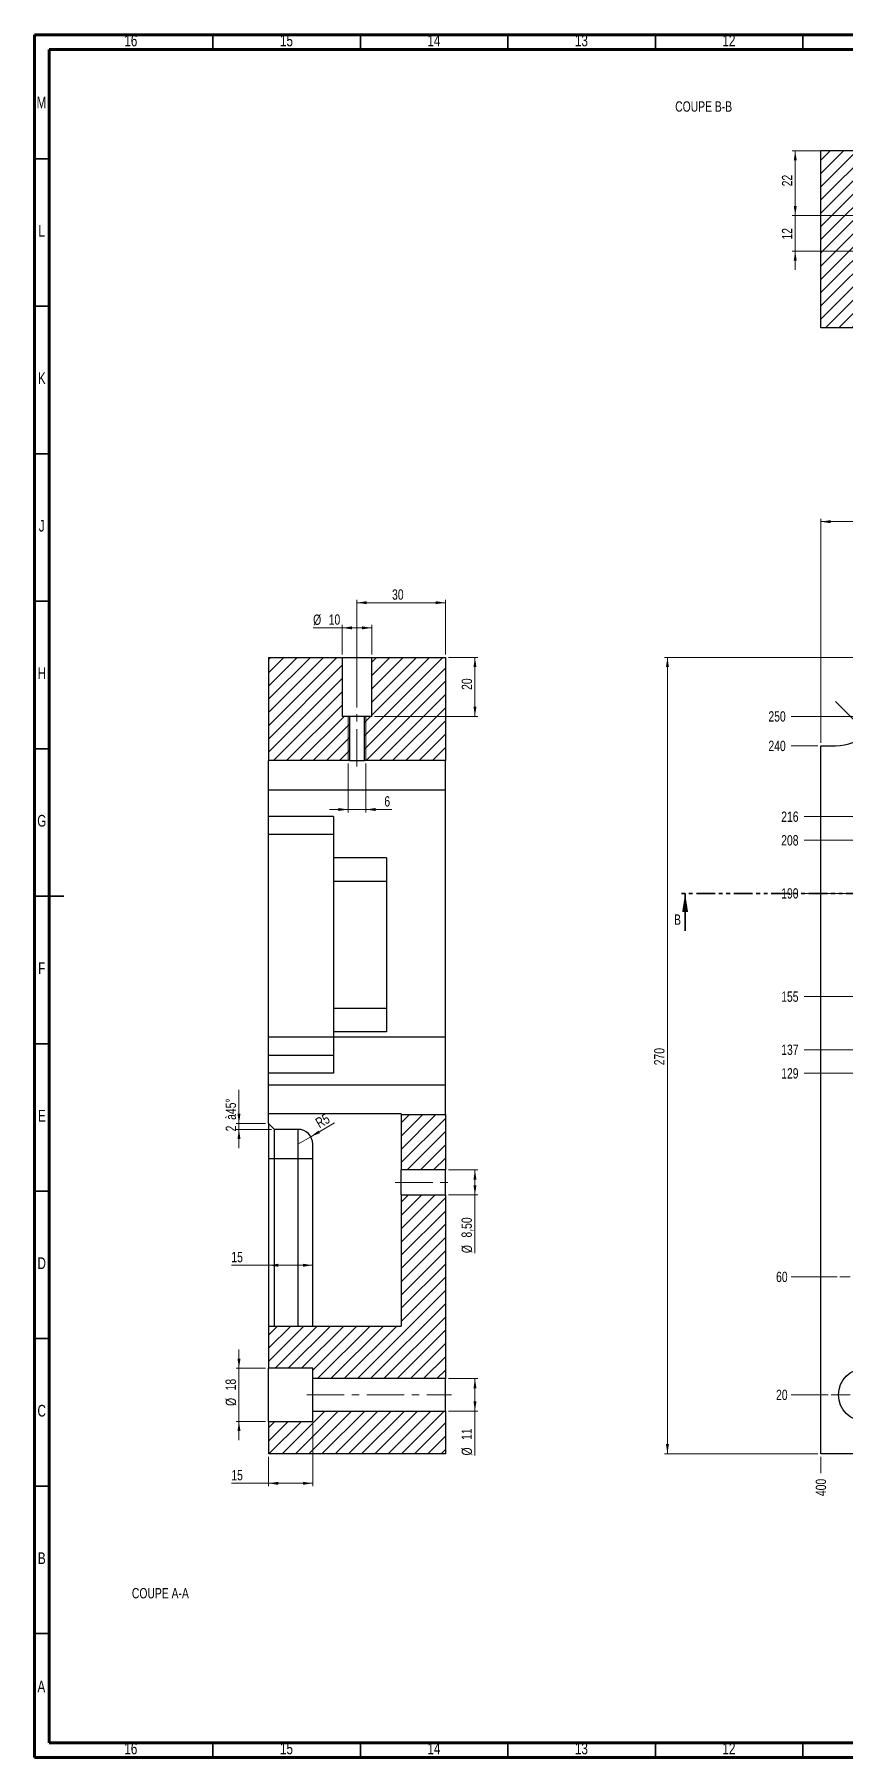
# Model space of a CAD drawing. Header units: millimetres. Extents: x 15 to 836, y 5 to 589.
# Drawn here: x 15 to 290, y 5 to 589 of the extents above; entities that cross this region are included whole.
import ezdxf

# ---------------------------------------------------------------- set-up
doc = ezdxf.new("R2010")
doc.units = ezdxf.units.MM
doc.linetypes.add('CENTERX2', pattern=[20.32, 12.7, -2.54, 2.54, -2.54])
doc.linetypes.add('PHANTOM', pattern=[12.7, 6.35, -1.27, 1.27, -1.27, 1.27, -1.27])
doc.styles.add('SLDTEXTSTYLE0', font='TXT', dxfattribs={"width": 0.75})
doc.dimstyles.new('SLDDIMSTYLE1', dxfattribs={"dimtxt": 3.5, "dimasz": 3.302, "dimexe": 0, "dimexo": 0.0625, "dimgap": 0.875, "dimtad": 0, "dimtih": 1, "dimtoh": 1, "dimrnd": 1e-09, "dimzin": 12, "dimdsep": 46, "dimtxsty": 'SLDTEXTSTYLE0', "dimblk1": 'NONE', "dimblk2": 'NONE', "dimsah": 1, "dimcen": 0.09, "dimadec": 0, "dimazin": 3, "dimtfac": 1, "dimtofl": 0, "dimtmove": 0, "dimatfit": 3, "dimldrblk": 'NONE', "dimfxl": 1, "dimfrac": 2, "dimtolj": 1, "dimtzin": 12, "dimarcsym": 0})
doc.dimstyles.new('SLDDIMSTYLE2', dxfattribs={"dimtxt": 3.5, "dimasz": 3.302, "dimexe": 0, "dimexo": 0.0625, "dimgap": 0.875, "dimtad": 1, "dimrnd": 1e-09, "dimzin": 12, "dimdsep": 46, "dimtxsty": 'SLDTEXTSTYLE0', "dimsah": 1, "dimcen": 0.09, "dimadec": 0, "dimazin": 3, "dimtfac": 1, "dimtofl": 0, "dimtmove": 0, "dimatfit": 3, "dimfxl": 1, "dimfrac": 2, "dimtolj": 1, "dimtzin": 12, "dimarcsym": 0})
doc.dimstyles.new('SLDDIMSTYLE3', dxfattribs={"dimtxt": 3.5, "dimasz": 3.302, "dimexe": 0, "dimexo": 0.0625, "dimgap": 0.875, "dimtad": 1, "dimrnd": 1e-09, "dimzin": 12, "dimdsep": 46, "dimtxsty": 'SLDTEXTSTYLE0', "dimsah": 1, "dimcen": 0, "dimadec": 0, "dimazin": 3, "dimtfac": 1, "dimtofl": 0, "dimtmove": 0, "dimatfit": 3, "dimfxl": 1, "dimfrac": 2, "dimtolj": 1, "dimtzin": 12, "dimarcsym": 0})
doc.dimstyles.new('SLDDIMSTYLE5', dxfattribs={"dimtxt": 3.5, "dimasz": 3.302, "dimexe": 0, "dimexo": 0.0625, "dimgap": 0.875, "dimtad": 1, "dimrnd": 1e-09, "dimzin": 12, "dimdsep": 46, "dimtxsty": 'SLDTEXTSTYLE0', "dimsah": 1, "dimcen": 0.09, "dimadec": 0, "dimazin": 3, "dimtfac": 1, "dimtmove": 0, "dimatfit": 0, "dimfxl": 1, "dimfrac": 2, "dimtolj": 1, "dimtzin": 12, "dimarcsym": 0})

# ---------------------------------------------------------------- blocks, each defined once
blk = doc.blocks.new('_D_2')
at = {"color": 7, "linetype": 'Continuous', "lineweight": 18}
blk.add_line((284.08, 127.96), (271.58, 127.96), dxfattribs=at)
at = {"color": 7, "linetype": 'Continuous', "lineweight": 18, "insert": (266.41, 129.69), "char_height": 3.5, "attachment_point": 1, "style": 'SLDTEXTSTYLE0'}
blk.add_mtext('20', dxfattribs=at)
blk = doc.blocks.new('_None')
blk = doc.blocks.new('_D_7')
at = {"color": 7, "linetype": 'Continuous', "lineweight": 18}
blk.add_line((287.08, 167.96), (271.58, 167.96), dxfattribs=at)
at = {"color": 7, "linetype": 'Continuous', "lineweight": 18, "insert": (266.41, 169.69), "char_height": 3.5, "attachment_point": 1, "style": 'SLDTEXTSTYLE0'}
blk.add_mtext('60', dxfattribs=at)
blk = doc.blocks.new('_D_12')
at = {"color": 7, "linetype": 'Continuous', "lineweight": 18}
blk.add_line((306.58, 236.96), (275.92, 236.96), dxfattribs=at)
at = {"color": 7, "linetype": 'Continuous', "lineweight": 18, "insert": (268.16, 238.69), "char_height": 3.5, "attachment_point": 1, "style": 'SLDTEXTSTYLE0'}
blk.add_mtext('129', dxfattribs=at)
blk = doc.blocks.new('_D_14')
at = {"color": 7, "linetype": 'Continuous', "lineweight": 18}
blk.add_line((337.58, 244.96), (275.92, 244.96), dxfattribs=at)
at = {"color": 7, "linetype": 'Continuous', "lineweight": 18, "insert": (268.16, 246.69), "char_height": 3.5, "attachment_point": 1, "style": 'SLDTEXTSTYLE0'}
blk.add_mtext('137', dxfattribs=at)
blk = doc.blocks.new('_D_19')
at = {"color": 7, "linetype": 'Continuous', "lineweight": 18}
blk.add_line((308.58, 262.96), (275.92, 262.96), dxfattribs=at)
at = {"color": 7, "linetype": 'Continuous', "lineweight": 18, "insert": (268.16, 264.69), "char_height": 3.5, "attachment_point": 1, "style": 'SLDTEXTSTYLE0'}
blk.add_mtext('155', dxfattribs=at)
blk = doc.blocks.new('_D_22')
at = {"color": 7, "linetype": 'Continuous', "lineweight": 18}
blk.add_line((308.58, 297.96), (275.92, 297.96), dxfattribs=at)
at = {"color": 7, "linetype": 'Continuous', "lineweight": 18, "insert": (268.16, 299.69), "char_height": 3.5, "attachment_point": 1, "style": 'SLDTEXTSTYLE0'}
blk.add_mtext('190', dxfattribs=at)
blk = doc.blocks.new('_D_27')
at = {"color": 7, "linetype": 'Continuous', "lineweight": 18}
blk.add_line((337.58, 315.96), (275.92, 315.96), dxfattribs=at)
at = {"color": 7, "linetype": 'Continuous', "lineweight": 18, "insert": (268.16, 317.69), "char_height": 3.5, "attachment_point": 1, "style": 'SLDTEXTSTYLE0'}
blk.add_mtext('208', dxfattribs=at)
blk = doc.blocks.new('_D_30')
at = {"color": 7, "linetype": 'Continuous', "lineweight": 18}
blk.add_line((306.58, 323.96), (275.92, 323.96), dxfattribs=at)
at = {"color": 7, "linetype": 'Continuous', "lineweight": 18, "insert": (268.16, 325.69), "char_height": 3.5, "attachment_point": 1, "style": 'SLDTEXTSTYLE0'}
blk.add_mtext('216', dxfattribs=at)
blk = doc.blocks.new('_D_32')
at = {"color": 7, "linetype": 'Continuous', "lineweight": 18}
blk.add_line((280.58, 347.96), (271.58, 347.96), dxfattribs=at)
at = {"color": 7, "linetype": 'Continuous', "lineweight": 18, "insert": (263.82, 349.69), "char_height": 3.5, "attachment_point": 1, "style": 'SLDTEXTSTYLE0'}
blk.add_mtext('240', dxfattribs=at)
blk = doc.blocks.new('_D_35')
at = {"color": 7, "linetype": 'Continuous', "lineweight": 18}
blk.add_line((304.08, 357.96), (271.58, 357.96), dxfattribs=at)
at = {"color": 7, "linetype": 'Continuous', "lineweight": 18, "insert": (263.82, 359.69), "char_height": 3.5, "attachment_point": 1, "style": 'SLDTEXTSTYLE0'}
blk.add_mtext('250', dxfattribs=at)
blk = doc.blocks.new('_D_76')
at = {"color": 7, "linetype": 'Continuous', "lineweight": 18}
blk.add_line((281.58, 106.96), (281.58, 101.39), dxfattribs=at)
at = {"color": 7, "linetype": 'Continuous', "lineweight": 18, "insert": (279.85, 93.63), "char_height": 3.5, "attachment_point": 1, "rotation": 90, "style": 'SLDTEXTSTYLE0'}
blk.add_mtext('400', dxfattribs=at)
blk = doc.blocks.new('_D_77')
at = {"color": 7, "linetype": 'Continuous', "lineweight": 18}
for p, q in [((281.58, 348.96), (281.58, 424.96)), ((281.58, 423.96), (681.58, 423.96)), ((681.58, 378.96), (681.58, 424.96))]:
    blk.add_line(p, q, dxfattribs=at)
for points in [[(281.58, 423.96), (284.88, 423.45), (284.88, 424.47)], [(681.58, 423.96), (678.28, 424.47), (678.28, 423.45)]]:
    blk.add_solid(points, dxfattribs=at)
at = {"color": 7, "linetype": 'Continuous', "lineweight": 18, "insert": (477.67, 428.47), "char_height": 3.5, "attachment_point": 1, "style": 'SLDTEXTSTYLE0'}
blk.add_mtext('400', dxfattribs=at)
blk = doc.blocks.new('_D_78')
at = {"color": 7, "linetype": 'Continuous', "lineweight": 18}
for p, q in [((300.58, 377.96), (228.58, 377.96)), ((229.58, 377.96), (229.58, 107.96)), ((280.58, 107.96), (228.58, 107.96))]:
    blk.add_line(p, q, dxfattribs=at)
for points in [[(229.58, 377.96), (229.07, 374.66), (230.09, 374.66)], [(229.58, 107.96), (230.09, 111.26), (229.07, 111.26)]]:
    blk.add_solid(points, dxfattribs=at)
at = {"color": 7, "linetype": 'Continuous', "lineweight": 18, "insert": (225.07, 239.68), "char_height": 3.5, "attachment_point": 1, "rotation": 90, "style": 'SLDTEXTSTYLE0'}
blk.add_mtext('270', dxfattribs=at)
blk = doc.blocks.new('_D_79')
at = {"color": 7, "linetype": 'Continuous', "lineweight": 18}
for q in [(286.58, 362.96), (305.35, 344.19)]:
    blk.add_line((297.19, 352.35), q, dxfattribs=at)
blk.add_solid([(297.19, 352.35), (299.16, 349.66), (299.88, 350.38)], dxfattribs=at)
at = {"color": 7, "linetype": 'Continuous', "lineweight": 18, "insert": (302.86, 353.02), "char_height": 3.5, "attachment_point": 1, "rotation": 315, "style": 'SLDTEXTSTYLE0'}
blk.add_mtext('R15', dxfattribs=at)
blk = doc.blocks.new('SW_CENTERMARKSYMBOL_2')
at = {"color": 0, "linetype": 'Continuous', "lineweight": 0}
for p, q in [((0, 5), (0, 11.5)), ((-5, 0), (-11.5, 0)), ((0, 0), (-2.5, 0)), ((0, 0), (0, 2.5)), ((0, 0), (0, -2.5)), ((0, 0), (2.5, 0)), ((5, 0), (11.5, 0)), ((0, -5), (0, -11.5))]:
    blk.add_line(p, q, dxfattribs=at)
blk = doc.blocks.new('SW_CENTERMARKSYMBOL_7')
at = {"color": 0, "linetype": 'Continuous', "lineweight": 0}
for p, q in [((0, 5), (0, 8.5)), ((-5, 0), (-8.5, 0)), ((0, 0), (-2.5, 0)), ((0, 0), (0, 2.5)), ((0, 0), (0, -2.5)), ((0, 0), (2.5, 0)), ((5, 0), (8.5, 0)), ((0, -5), (0, -8.5))]:
    blk.add_line(p, q, dxfattribs=at)
blk = doc.blocks.new('_D_91')
at = {"color": 7, "linetype": 'Continuous', "lineweight": 18}
for p, q in [((119.33, 387.96), (109.47, 387.96)), ((119.33, 378.96), (119.33, 388.96)), ((129.33, 387.96), (119.33, 387.96)), ((129.33, 378.96), (129.33, 388.96))]:
    blk.add_line(p, q, dxfattribs=at)
for points in [[(119.33, 387.96), (122.63, 387.45), (122.63, 388.47)], [(129.33, 387.96), (126.03, 388.47), (126.03, 387.45)]]:
    blk.add_solid(points, dxfattribs=at)
at = {"color": 7, "linetype": 'Continuous', "lineweight": 18, "char_height": 3.5, "attachment_point": 1, "style": 'SLDTEXTSTYLE0'}
for s, insert in [('%%c', (109.47, 392.47)), ('10', (114.75, 392.52))]:
    blk.add_mtext(s, dxfattribs=dict(at, insert=insert))
blk = doc.blocks.new('_D_92')
at = {"color": 7, "linetype": 'Continuous', "lineweight": 18}
for p, q in [((155.33, 377.96), (165.33, 377.96)), ((164.33, 357.96), (164.33, 377.96)), ((130.33, 357.96), (165.33, 357.96))]:
    blk.add_line(p, q, dxfattribs=at)
for points in [[(164.33, 377.96), (163.82, 374.66), (164.84, 374.66)], [(164.33, 357.96), (164.84, 361.26), (163.82, 361.26)]]:
    blk.add_solid(points, dxfattribs=at)
at = {"color": 7, "linetype": 'Continuous', "lineweight": 18, "insert": (159.82, 366.92), "char_height": 3.5, "attachment_point": 1, "rotation": 90, "style": 'SLDTEXTSTYLE0'}
blk.add_mtext('20', dxfattribs=at)
blk = doc.blocks.new('_D_93')
at = {"color": 7, "linetype": 'Continuous', "lineweight": 18}
for p, q in [((121.33, 341.96), (121.33, 325.38)), ((127.33, 341.96), (127.33, 325.38)), ((121.33, 326.38), (114.98, 326.38)), ((127.33, 326.38), (121.33, 326.38)), ((127.33, 326.38), (136.19, 326.38))]:
    blk.add_line(p, q, dxfattribs=at)
for points in [[(121.33, 326.38), (118.03, 326.89), (118.03, 325.87)], [(127.33, 326.38), (130.63, 325.87), (130.63, 326.89)]]:
    blk.add_solid(points, dxfattribs=at)
at = {"color": 7, "linetype": 'Continuous', "lineweight": 18, "insert": (133.61, 330.89), "char_height": 3.5, "attachment_point": 1, "style": 'SLDTEXTSTYLE0'}
blk.add_mtext('6', dxfattribs=at)
blk = doc.blocks.new('_D_94')
at = {"color": 7, "linetype": 'Continuous', "lineweight": 18}
for p, q in [((84.33, 136.96), (84.33, 143.31)), ((93.33, 136.96), (83.33, 136.96)), ((84.33, 118.96), (84.33, 136.96)), ((93.33, 118.96), (83.33, 118.96)), ((84.33, 118.96), (84.33, 112.61))]:
    blk.add_line(p, q, dxfattribs=at)
for points in [[(84.33, 136.96), (84.84, 140.26), (83.82, 140.26)], [(84.33, 118.96), (83.82, 115.66), (84.84, 115.66)]]:
    blk.add_solid(points, dxfattribs=at)
at = {"color": 7, "linetype": 'Continuous', "lineweight": 18, "char_height": 3.5, "attachment_point": 1, "rotation": 90, "style": 'SLDTEXTSTYLE0'}
for s, insert in [('18', (79.77, 129.46)), ('%%c', (79.82, 124.18))]:
    blk.add_mtext(s, dxfattribs=dict(at, insert=insert))
blk = doc.blocks.new('_D_95')
at = {"color": 7, "linetype": 'Continuous', "lineweight": 18}
for p, q in [((109.33, 117.96), (109.33, 96.96)), ((94.33, 106.96), (94.33, 96.96)), ((94.33, 97.96), (81.75, 97.96)), ((94.33, 97.96), (109.33, 97.96))]:
    blk.add_line(p, q, dxfattribs=at)
for points in [[(94.33, 97.96), (97.63, 97.45), (97.63, 98.47)], [(109.33, 97.96), (106.03, 98.47), (106.03, 97.45)]]:
    blk.add_solid(points, dxfattribs=at)
at = {"color": 7, "linetype": 'Continuous', "lineweight": 18, "insert": (81.75, 102.47), "char_height": 3.5, "attachment_point": 1, "style": 'SLDTEXTSTYLE0'}
blk.add_mtext('15', dxfattribs=at)
blk = doc.blocks.new('_D_96')
at = {"color": 7, "linetype": 'Continuous', "lineweight": 18}
for p, q in [((155.33, 133.46), (165.33, 133.46)), ((164.33, 133.46), (164.33, 122.46)), ((155.33, 122.46), (165.33, 122.46)), ((164.33, 122.46), (164.33, 107.4))]:
    blk.add_line(p, q, dxfattribs=at)
for points in [[(164.33, 133.46), (163.82, 130.16), (164.84, 130.16)], [(164.33, 122.46), (164.84, 125.76), (163.82, 125.76)]]:
    blk.add_solid(points, dxfattribs=at)
at = {"color": 7, "linetype": 'Continuous', "lineweight": 18, "char_height": 3.5, "attachment_point": 1, "rotation": 90, "style": 'SLDTEXTSTYLE0'}
for s, insert in [('11', (159.77, 112.68)), ('%%c', (159.82, 107.4))]:
    blk.add_mtext(s, dxfattribs=dict(at, insert=insert))
blk = doc.blocks.new('_D_97')
at = {"color": 7, "linetype": 'Continuous', "lineweight": 18}
for p, q in [((155.33, 204.21), (165.33, 204.21)), ((164.33, 204.21), (164.33, 195.71)), ((155.33, 195.71), (165.33, 195.71)), ((164.33, 195.71), (164.33, 176))]:
    blk.add_line(p, q, dxfattribs=at)
for points in [[(164.33, 204.21), (163.82, 200.91), (164.84, 200.91)], [(164.33, 195.71), (164.84, 199.01), (163.82, 199.01)]]:
    blk.add_solid(points, dxfattribs=at)
at = {"color": 7, "linetype": 'Continuous', "lineweight": 18, "char_height": 3.5, "attachment_point": 1, "rotation": 90, "style": 'SLDTEXTSTYLE0'}
for s, insert in [('8,50', (159.77, 181.28)), ('%%c', (159.82, 176))]:
    blk.add_mtext(s, dxfattribs=dict(at, insert=insert))
blk = doc.blocks.new('_D_98')
at = {"color": 7, "linetype": 'Continuous', "lineweight": 18}
for p, q in [((124.33, 360.96), (124.33, 397.49)), ((154.33, 378.96), (154.33, 397.49)), ((154.33, 396.49), (124.33, 396.49))]:
    blk.add_line(p, q, dxfattribs=at)
for points in [[(124.33, 396.49), (127.63, 395.98), (127.63, 397)], [(154.33, 396.49), (151.03, 397), (151.03, 395.98)]]:
    blk.add_solid(points, dxfattribs=at)
at = {"color": 7, "linetype": 'Continuous', "lineweight": 18, "insert": (136.23, 401), "char_height": 3.5, "attachment_point": 1, "style": 'SLDTEXTSTYLE0'}
blk.add_mtext('30', dxfattribs=at)
blk = doc.blocks.new('_D_99')
at = {"color": 7, "linetype": 'Continuous', "lineweight": 18}
for q in [(116.77, 220.14), (104.33, 212.96)]:
    blk.add_line((108.66, 215.46), q, dxfattribs=at)
blk.add_solid([(108.66, 215.46), (111.78, 216.67), (111.27, 217.55)], dxfattribs=at)
at = {"color": 7, "linetype": 'Continuous', "lineweight": 18, "insert": (109.86, 221.28), "char_height": 3.5, "attachment_point": 1, "rotation": 30, "style": 'SLDTEXTSTYLE0'}
blk.add_mtext('R5', dxfattribs=at)
blk = doc.blocks.new('_D_100')
at = {"color": 7, "linetype": 'Continuous', "lineweight": 18}
for p, q in [((84.33, 219.96), (84.33, 231.38)), ((93.33, 219.96), (83.33, 219.96)), ((95.33, 217.96), (83.33, 217.96)), ((84.33, 217.96), (84.33, 219.96)), ((84.33, 217.96), (84.33, 211.61))]:
    blk.add_line(p, q, dxfattribs=at)
for points in [[(84.33, 219.96), (84.84, 223.26), (83.82, 223.26)], [(84.33, 217.96), (83.82, 214.66), (84.84, 214.66)]]:
    blk.add_solid(points, dxfattribs=at)
at = {"color": 7, "linetype": 'Continuous', "lineweight": 18, "char_height": 3.5, "attachment_point": 1, "rotation": 90, "style": 'SLDTEXTSTYLE0'}
for s, insert in [('à45°', (79.82, 221.17)), ('2', (79.82, 217.27))]:
    blk.add_mtext(s, dxfattribs=dict(at, insert=insert))
blk = doc.blocks.new('_D_101')
at = {"color": 7, "linetype": 'Continuous', "lineweight": 18}
for p, q in [((94.33, 171.88), (81.75, 171.88)), ((109.33, 171.88), (94.33, 171.88))]:
    blk.add_line(p, q, dxfattribs=at)
for points in [[(94.33, 171.88), (97.63, 171.38), (97.63, 172.39)], [(109.33, 171.88), (106.03, 172.39), (106.03, 171.38)]]:
    blk.add_solid(points, dxfattribs=at)
at = {"color": 7, "linetype": 'Continuous', "lineweight": 18, "insert": (81.75, 176.4), "char_height": 3.5, "attachment_point": 1, "style": 'SLDTEXTSTYLE0'}
blk.add_mtext('15', dxfattribs=at)
blk = doc.blocks.new('_D_106')
at = {"color": 7, "linetype": 'Continuous', "lineweight": 18}
for p, q in [((272.91, 527.71), (272.91, 534.06)), ((311.58, 527.71), (271.91, 527.71)), ((272.91, 527.71), (272.91, 515.71)), ((311.58, 515.71), (271.91, 515.71)), ((272.91, 515.71), (272.91, 509.36))]:
    blk.add_line(p, q, dxfattribs=at)
for points in [[(272.91, 527.71), (273.42, 531.01), (272.4, 531.01)], [(272.91, 515.71), (272.4, 512.4), (273.42, 512.4)]]:
    blk.add_solid(points, dxfattribs=at)
at = {"color": 7, "linetype": 'Continuous', "lineweight": 18, "insert": (268.4, 519.58), "char_height": 3.5, "attachment_point": 1, "rotation": 90, "style": 'SLDTEXTSTYLE0'}
blk.add_mtext('12', dxfattribs=at)
blk = doc.blocks.new('_D_107')
at = {"color": 7, "linetype": 'Continuous', "lineweight": 18}
for p, q in [((285.58, 549.71), (271.91, 549.71)), ((272.91, 527.71), (272.91, 549.71)), ((300.58, 527.71), (271.91, 527.71))]:
    blk.add_line(p, q, dxfattribs=at)
for points in [[(272.91, 549.71), (272.4, 546.4), (273.42, 546.4)], [(272.91, 527.71), (273.42, 531.01), (272.4, 531.01)]]:
    blk.add_solid(points, dxfattribs=at)
at = {"color": 7, "linetype": 'Continuous', "lineweight": 18, "insert": (268.4, 537.64), "char_height": 3.5, "attachment_point": 1, "rotation": 90, "style": 'SLDTEXTSTYLE0'}
blk.add_mtext('22', dxfattribs=at)

msp = doc.modelspace()

# ---------------------------------------------------------------- hatches: boundary and pattern name
at = {"linetype": 'Continuous', "lineweight": 18}
h = msp.add_hatch(dxfattribs=at)
h.set_pattern_fill('ANSI31', style=0)
h.paths.add_polyline_path([(281.579, 489.706), (348.579, 489.706), (348.579, 509.706), (315.579, 509.706), (315.579, 527.706), (312.079, 527.706), (312.079, 510.706), (309.579, 509.204), (307.079, 510.706), (307.079, 527.706), (301.579, 527.706), (301.579, 549.706), (281.579, 549.706)], flags=0)
h = msp.add_hatch(dxfattribs=at)
h.set_pattern_fill('ANSI31', style=0)
h.paths.add_polyline_path([(119.332, 377.958), (94.332, 377.958), (94.332, 342.958), (121.832, 342.958), (121.832, 357.958), (119.332, 357.958)], flags=0)
h = msp.add_hatch(dxfattribs=at)
h.set_pattern_fill('ANSI31', style=0)
h.paths.add_polyline_path([(154.332, 342.958), (154.332, 377.958), (129.332, 377.958), (129.332, 357.958), (126.832, 357.958), (126.832, 342.958)], flags=0)
h = msp.add_hatch(dxfattribs=at)
h.set_pattern_fill('ANSI31', style=0)
h.paths.add_polyline_path([(154.332, 222.958), (139.332, 222.958), (139.332, 204.208), (154.332, 204.208)], flags=0)
h = msp.add_hatch(dxfattribs=at)
h.set_pattern_fill('ANSI31', style=0)
h.paths.add_polyline_path([(154.332, 133.458), (154.332, 195.708), (139.332, 195.708), (139.332, 151.27), (94.332, 151.27), (94.332, 136.958), (109.332, 136.958), (109.332, 133.458)], flags=0)
h = msp.add_hatch(dxfattribs=at)
h.set_pattern_fill('ANSI31', style=0)
h.paths.add_polyline_path([(94.332, 107.958), (154.332, 107.958), (154.332, 122.458), (109.332, 122.458), (109.332, 118.958), (94.332, 118.958)], flags=0)

# ---------------------------------------------------------------- linework, layer by layer
at = {"color": 7, "linetype": 'Continuous', "lineweight": 70}
for p, q in [((15, 5), (15, 589)), ((15, 589), (836, 589)), ((20, 10), (20, 584)), ((20, 584), (831, 584)), ((831, 10), (20, 10)), ((836, 5), (15, 5))]:
    msp.add_line(p, q, dxfattribs=at)
at = {"color": 7, "linetype": 'Continuous', "lineweight": 35}
for p, q in [((75.5, 584), (75.5, 589)), ((125.5, 584), (125.5, 589)), ((175.5, 584), (175.5, 589)), ((225.5, 584), (225.5, 589)), ((275.5, 584), (275.5, 589)), ((20, 547), (15, 547)), ((20, 497), (15, 497)), ((20, 447), (15, 447)), ((20, 397), (15, 397)), ((20, 347), (15, 347)), ((235.579, 285.258), (235.579, 297.958)), ((14.999, 297), (25.001, 297)), ((20, 297), (15, 297)), ((20, 247), (15, 247)), ((20, 197), (15, 197)), ((20, 147), (15, 147)), ((20, 97), (15, 97)), ((20, 47), (15, 47)), ((75.5, 10), (75.5, 5)), ((125.5, 10), (125.5, 5)), ((175.5, 10), (175.5, 5)), ((225.5, 10), (225.5, 5)), ((275.5, 10), (275.5, 5))]:
    msp.add_line(p, q, dxfattribs=at)
at = {"color": 7, "linetype": 'Continuous', "lineweight": 25}
for p, q in [((301.579, 549.706), (281.579, 549.706)), ((281.579, 489.706), (281.579, 549.706)), ((348.579, 489.706), (281.579, 489.706)), ((94.332, 377.958), (94.332, 342.958)), ((94.332, 377.958), (119.332, 377.958)), ((119.332, 377.958), (119.332, 357.958)), ((119.332, 377.958), (129.332, 377.958)), ((129.332, 357.958), (129.332, 377.958)), ((129.332, 377.958), (154.332, 377.958)), ((154.332, 377.958), (154.332, 342.958)), ((121.832, 357.958), (119.332, 357.958)), ((121.832, 357.958), (121.832, 342.958)), ((126.832, 357.958), (121.832, 357.958)), ((126.832, 342.958), (126.832, 357.958)), ((129.332, 357.958), (126.832, 357.958)), ((281.579, 347.958), (286.579, 347.958)), ((281.579, 107.958), (281.579, 347.958)), ((121.832, 342.958), (94.332, 342.958)), ((94.332, 332.958), (94.332, 342.958)), ((121.832, 342.958), (126.832, 342.958)), ((154.332, 342.958), (126.832, 342.958)), ((154.332, 332.958), (154.332, 342.958)), ((154.332, 332.958), (94.332, 332.958)), ((94.332, 323.958), (94.332, 332.958)), ((154.332, 249.195), (154.332, 332.958)), ((116.332, 323.958), (94.332, 323.958)), ((94.332, 317.958), (94.332, 323.958)), ((116.332, 323.958), (116.332, 309.958)), ((116.332, 317.958), (94.332, 317.958)), ((94.332, 249.195), (94.332, 317.958)), ((134.332, 309.958), (116.332, 309.958)), ((116.332, 309.958), (116.332, 301.958)), ((134.332, 309.958), (134.332, 250.958)), ((134.332, 301.958), (116.332, 301.958)), ((116.332, 301.958), (116.332, 258.958)), ((134.332, 258.958), (116.332, 258.958)), ((116.332, 258.958), (116.332, 250.958)), ((116.332, 249.195), (94.332, 249.195)), ((94.332, 242.958), (94.332, 249.195)), ((134.332, 250.958), (116.332, 250.958)), ((116.332, 250.958), (116.332, 249.195)), ((116.332, 249.195), (116.332, 236.958)), ((154.332, 249.195), (116.332, 249.195)), ((154.332, 232.958), (154.332, 249.195)), ((116.332, 242.958), (94.332, 242.958)), ((94.332, 236.958), (94.332, 242.958)), ((116.332, 236.958), (94.332, 236.958)), ((94.332, 232.958), (94.332, 236.958)), ((154.332, 232.958), (94.332, 232.958)), ((94.332, 223.16), (94.332, 232.958)), ((154.332, 222.958), (154.332, 232.958)), ((139.332, 223.16), (94.332, 223.16)), ((94.332, 219.958), (94.332, 223.16)), ((139.332, 223.16), (139.332, 222.958)), ((139.332, 222.958), (139.332, 204.208)), ((139.332, 222.958), (154.332, 222.958)), ((154.332, 222.958), (154.332, 204.208)), ((96.332, 217.958), (94.332, 219.958)), ((94.332, 219.958), (94.332, 207.958)), ((104.332, 217.958), (96.332, 217.958)), ((96.332, 207.958), (96.332, 217.958)), ((104.332, 217.958), (104.332, 207.958)), ((109.332, 151.27), (109.332, 212.958)), ((96.332, 207.958), (94.332, 207.958)), ((94.332, 207.958), (94.332, 151.27)), ((104.332, 207.958), (96.332, 207.958)), ((96.332, 151.27), (96.332, 207.958)), ((109.332, 207.958), (104.332, 207.958)), ((104.332, 207.958), (104.332, 151.27)), ((154.332, 204.208), (139.332, 204.208)), ((139.332, 195.708), (139.332, 204.208)), ((154.332, 195.708), (154.332, 204.208)), ((139.332, 195.708), (154.332, 195.708)), ((139.332, 195.708), (139.332, 151.27)), ((154.332, 195.708), (154.332, 133.458)), ((94.332, 151.27), (94.332, 136.958)), ((94.332, 151.27), (139.332, 151.27)), ((109.332, 136.958), (94.332, 136.958)), ((94.332, 118.958), (94.332, 136.958)), ((109.332, 133.458), (109.332, 136.958)), ((154.332, 133.458), (109.332, 133.458)), ((109.332, 122.458), (109.332, 133.458)), ((154.332, 122.458), (154.332, 133.458)), ((94.332, 118.958), (94.332, 107.958)), ((94.332, 118.958), (109.332, 118.958)), ((109.332, 118.958), (109.332, 122.458)), ((109.332, 122.458), (154.332, 122.458)), ((154.332, 122.458), (154.332, 107.958)), ((154.332, 107.958), (94.332, 107.958)), ((324.579, 107.958), (281.579, 107.958))]:
    msp.add_line(p, q, dxfattribs=at)
at = {"color": 7, "linetype": 'Continuous', "lineweight": 18}
for p, q in [((121.332, 357.958), (121.332, 342.958)), ((127.332, 357.958), (127.332, 342.958)), ((121.332, 342.958), (127.332, 342.958))]:
    msp.add_line(p, q, dxfattribs=at)
at = {"color": 7, "linetype": 'CENTERX2', "lineweight": 18}
for p, q in [((124.332, 340.958), (124.332, 359.958)), ((137.332, 199.958), (156.332, 199.958)), ((107.332, 127.958), (156.332, 127.958))]:
    msp.add_line(p, q, dxfattribs=at)
at = {"color": 7, "linetype": 'PHANTOM', "lineweight": 35}
msp.add_line((321.931, 297.958), (233.579, 297.958), dxfattribs=at)
at = {"color": 7, "linetype": 'Continuous', "lineweight": 25}
msp.add_circle((296.579, 127.958), 9, dxfattribs=at)
for centre, radius, start, end in [((286.579, 362.958), 15, 270, 0), ((104.332, 212.958), 5, 0, 90)]:
    msp.add_arc(centre, radius, start, end, dxfattribs=at)
at = {"color": 7, "linetype": 'Continuous', "lineweight": 35}
msp.add_solid([(235.579, 297.958), (234.563, 291.608), (236.595, 291.608)], dxfattribs=at)

# ---------------------------------------------------------------- block references
at = {"color": 7, "linetype": 'Continuous', "lineweight": 0}
for name, p in [('SW_CENTERMARKSYMBOL_7', (296.579, 167.958)), ('SW_CENTERMARKSYMBOL_2', (296.579, 127.958))]:
    msp.add_blockref(name, p, dxfattribs=at)

# ---------------------------------------------------------------- texts
at = {"color": 7, "linetype": 'Continuous', "lineweight": 0, "attachment_point": 2, "style": 'SLDTEXTSTYLE0'}
for s, insert, char_height in [('16', (47.67, 589.06), 3.9688), ('15', (100.42, 589.06), 3.9688), ('14', (150.42, 589.06), 3.9688), ('13', (200.42, 589.06), 3.9688), ('12', (250.42, 589.06), 3.9688), ('M', (17.362, 568.06), 3.969), ('COUPE B-B', (241.868, 566.449), 3.5), ('L', (17.455, 524.56), 3.969), ('K', (17.489, 474.56), 3.969), ('J', (17.465, 424.56), 3.969), ('H', (17.49, 374.56), 3.969), ('G', (17.487, 324.56), 3.969), ('F', (17.458, 274.56), 3.969), ('E', (17.508, 224.56), 3.969), ('D', (17.453, 174.56), 3.969), ('C', (17.459, 124.56), 3.969), ('B', (17.471, 74.56), 3.969), ('COUPE A-A', (57.687, 62.453), 3.5), ('A', (17.34, 31.06), 3.969), ('16', (47.67, 10.06), 3.9688), ('15', (100.42, 10.06), 3.9688), ('14', (150.42, 10.06), 3.9688), ('13', (200.42, 10.06), 3.9688), ('12', (250.42, 10.06), 3.9688)]:
    msp.add_mtext(s, dxfattribs=dict(at, insert=insert, char_height=char_height))
at = {"color": 7, "linetype": 'Continuous', "insert": (231.836, 290.806), "char_height": 3.5, "attachment_point": 1, "style": 'SLDTEXTSTYLE0'}
msp.add_mtext('B', dxfattribs=at)

# ---------------------------------------------------------------- dimensions: what is measured, and where the dimension line sits
at = {"color": 7, "linetype": 'Continuous', "lineweight": 18}
for base, p1, p2, dimstyle, picture, middle in [((272.911, 549.706), (301.579, 527.706), (286.579, 549.706), 'SLDDIMSTYLE2', '_D_107', (272.911, 540.227)), ((272.911, 515.706), (312.579, 527.706), (312.579, 515.706), 'SLDDIMSTYLE5', '_D_106', (272.911, 522.162)), ((164.332, 377.958), (129.332, 357.958), (154.332, 377.958), 'SLDDIMSTYLE5', '_D_92', (164.332, 369.51)), ((229.579, 107.958), (301.579, 377.958), (281.579, 107.958), 'SLDDIMSTYLE2', '_D_78', (229.579, 243.555))]:
    dim = msp.add_linear_dim(base=base, p1=p1, p2=p2, angle=90, dimstyle=dimstyle, dxfattribs=at)
    dim.commit()
    dim.dimension.update_dxf_attribs({"geometry": picture, "text_midpoint": middle, "dimtype": 160})
for base, p1, p2, dimstyle, picture, middle in [((681.579, 423.958), (281.579, 347.958), (681.579, 377.958), 'SLDDIMSTYLE2', '_D_77', (481.548, 423.958)), ((124.332, 396.489), (154.332, 377.958), (124.332, 359.958), 'SLDDIMSTYLE2', '_D_98', (138.811, 396.489)), ((121.332, 326.379), (127.332, 342.958), (121.332, 342.958), 'SLDDIMSTYLE5', '_D_93', (134.899, 326.379)), ((94.332, 171.885), (109.332, 151.27), (94.332, 118.958), 'SLDDIMSTYLE2', '_D_101', (84.332, 171.885)), ((109.332, 97.958), (94.332, 107.958), (109.332, 118.958), 'SLDDIMSTYLE2', '_D_95', (84.332, 97.958))]:
    dim = msp.add_linear_dim(base=base, p1=p1, p2=p2, dimstyle=dimstyle, dxfattribs=at)
    dim.commit()
    dim.dimension.update_dxf_attribs({"geometry": picture, "text_midpoint": middle, "dimtype": 160})
dim = msp.add_linear_dim(base=(119.332, 387.958), p1=(129.332, 377.958), p2=(119.332, 377.958), text='%%c<>', dimstyle='SLDDIMSTYLE2', dxfattribs=at)
dim.commit()
dim.dimension.update_dxf_attribs({"geometry": '_D_91', "text_midpoint": (114.695, 387.958), "dimtype": 160})
for center, mpoint, picture, middle in [((286.579, 362.958), (297.186, 352.351), '_D_79', (302.638, 346.9)), ((104.332, 212.958), (108.663, 215.458), '_D_99', (114.695, 218.941))]:
    dim = msp.add_radius_dim(center=center, mpoint=mpoint, dimstyle='SLDDIMSTYLE3', dxfattribs=at)
    dim.commit()
    dim.dimension.update_dxf_attribs({"geometry": picture, "text_midpoint": middle, "dimtype": 164})
for feature_location, offset, dtype, picture, middle in [((305.079, 357.958), (-33.5, 0), 0, '_D_35', (267.7, 357.958)), ((281.579, 347.958), (-10, 0), 0, '_D_32', (267.7, 347.958)), ((307.579, 323.958), (-31.658, 0), 0, '_D_30', (272.042, 323.958)), ((338.579, 315.958), (-62.658, 0), 0, '_D_27', (272.042, 315.958)), ((309.579, 297.958), (-33.658, 0), 0, '_D_22', (272.042, 297.958)), ((309.579, 262.958), (-33.658, 0), 0, '_D_19', (272.042, 262.958)), ((338.579, 244.958), (-62.658, 0), 0, '_D_14', (272.042, 244.958)), ((307.579, 236.958), (-31.658, 0), 0, '_D_12', (272.042, 236.958)), ((288.079, 167.958), (-16.5, 0), 0, '_D_7', (268.993, 167.958)), ((285.079, 127.958), (-13.5, 0), 0, '_D_2', (268.993, 127.958)), ((281.579, 107.958), (0, -6.57), 1, '_D_76', (281.579, 97.509))]:
    dim = msp.add_ordinate_dim(feature_location=feature_location, offset=offset, dtype=dtype, origin=(681.579, 107.958), dimstyle='SLDDIMSTYLE1', dxfattribs=at)
    dim.commit()
    dim.dimension.update_dxf_attribs({"geometry": picture, "text_midpoint": middle})
for base, p1, p2, text, dimstyle, picture, middle in [((84.332, 219.958), (96.332, 217.958), (94.332, 219.958), '<> à45°', 'SLDDIMSTYLE5', '_D_100', (84.332, 224.324)), ((164.332, 195.708), (154.332, 204.208), (154.332, 195.708), '%%c<>', 'SLDDIMSTYLE2', '_D_97', (164.332, 183.163)), ((84.332, 136.958), (94.332, 118.958), (94.332, 136.958), '%%c<>', 'SLDDIMSTYLE5', '_D_94', (84.332, 129.409)), ((164.332, 122.458), (154.332, 133.458), (154.332, 122.458), '%%c<>', 'SLDDIMSTYLE2', '_D_96', (164.332, 112.626))]:
    dim = msp.add_linear_dim(base=base, p1=p1, p2=p2, angle=90, text=text, dimstyle=dimstyle, dxfattribs=at)
    dim.commit()
    dim.dimension.update_dxf_attribs({"geometry": picture, "text_midpoint": middle, "dimtype": 160})

doc.saveas('drawing.dxf')
